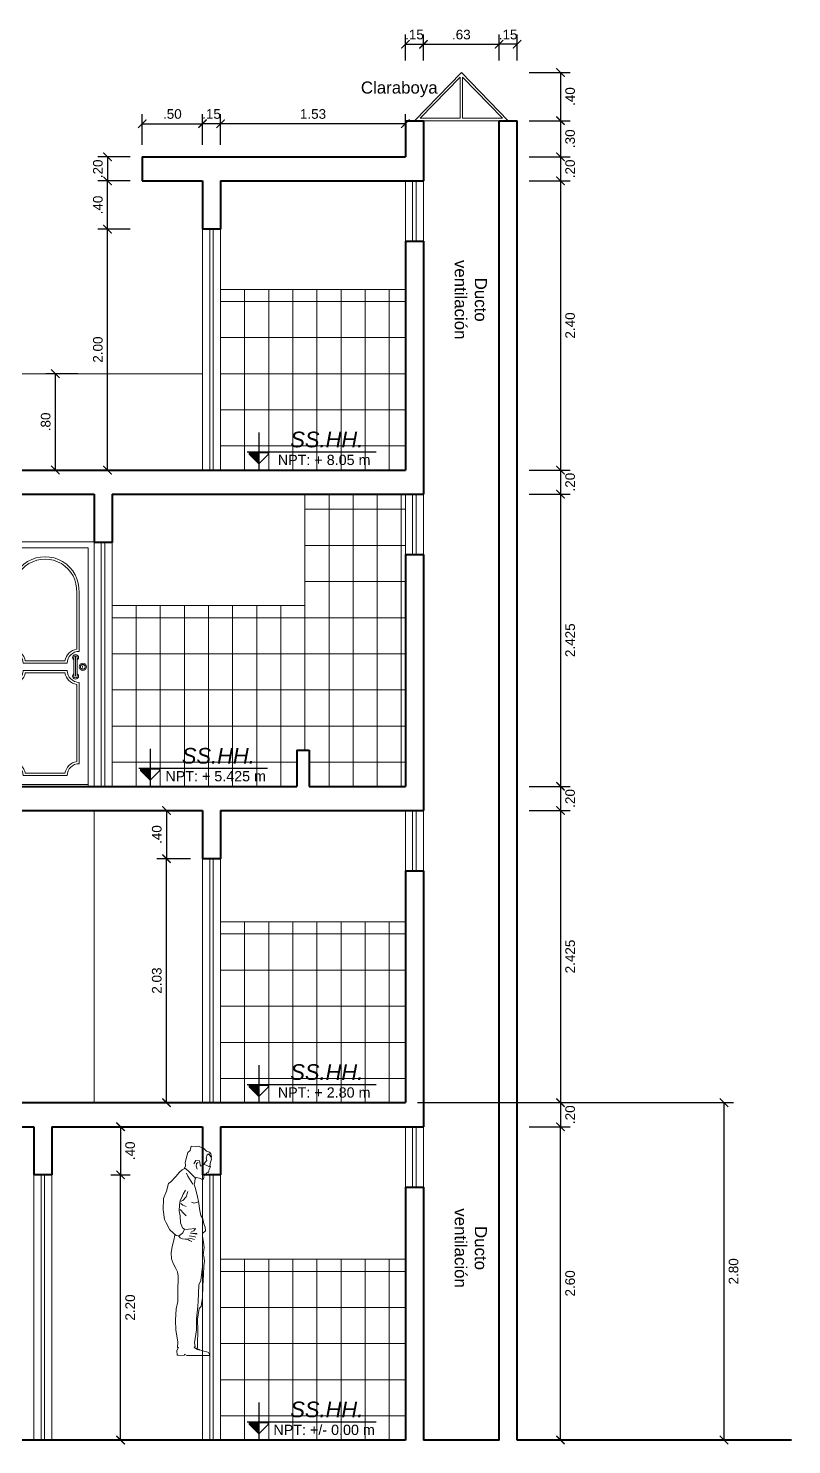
# Model space of a CAD drawing. Header units: millimetres. Extents: x 148 to 249, y 24 to 77.
# Drawn here: x 173.4 to 179.73, y 43.64 to 55.4 of the extents above; entities that cross this region are included whole.
import ezdxf

# ---------------------------------------------------------------- set-up
doc = ezdxf.new("R2010")
doc.units = ezdxf.units.MM
doc.header["$PDMODE"] = 32
doc.linetypes.add('HIDDEN2', pattern=[4.7625, 3.175, -1.5875])
doc.layers.get('0').update_dxf_attribs({"lineweight": 0})
doc.layers.get('Defpoints').update_dxf_attribs({"lineweight": 0})
for name, color, linetype, lineweight in [('A-Dims', 22, 'Continuous', 0), ('A-Stair', 53, 'Continuous', 0), ('A-Text', 30, 'Continuous', 30), ('A-Wall', 153, 'Continuous', 40), ('A-Window Glass', 111, 'Continuous', 0), ('ARQ-PORTAS', 124, 'Continuous', 0), ('linea fachada', 181, 'Continuous', 40), ('muros bajos', 223, 'HIDDEN2', 18)]:
    doc.layers.add(name, color=color, linetype=linetype, lineweight=lineweight)
doc.styles.add('ejes', font='swissel.ttf')
doc.dimstyles.new('DIM50', dxfattribs={"dimtxt": 0.08, "dimasz": 0.07, "dimexe": 0.08, "dimexo": 0.1, "dimgap": 0.04, "dimtad": 2, "dimzin": 4, "dimdsep": 46, "dimtxsty": 'ejes', "dimblk": 'ARCHTICK', "dimcen": 0.05, "dimadec": 0, "dimazin": 0, "dimtfac": 1, "dimtix": 1, "dimtmove": 0, "dimatfit": 3, "dimfxl": 0.08, "dimarcsym": 0})

# ---------------------------------------------------------------- blocks, each defined once
blk = doc.blocks.new('Persona005')
for p, q in [((-119, 100), (-101, 164)), ((-101, 164), (-82, 179)), ((-82, 179), (-72, 219)), ((-72, 219), (-29, 216)), ((-29, 216), (-12, 217)), ((-12, 217), (12, 210)), ((12, 210), (38, 197)), ((38, 197), (60, 176)), ((60, 176), (86, 166)), ((86, 166), (97, 151)), ((97, 151), (105, 128)), ((105, 128), (102, 115)), ((-175, -7), (-152, 11)), ((-152, 11), (-135, 20)), ((-135, 20), (-122, 48)), ((-126, 74), (-119, 100)), ((-123, 57), (-126, 74)), ((-122, 48), (-123, 57)), ((81, 2), (79, -12)), ((84, 14), (81, 2)), ((95, 38), (84, 14)), ((96, 80), (89, 47)), ((89, 47), (95, 38)), ((103, 106), (96, 80)), ((102, 115), (103, 106)), ((-289, -173), (-271, -107)), ((-271, -107), (-250, -92)), ((-250, -92), (-207, -47)), ((-207, -47), (-175, -7)), ((-40, -89), (-47, -116)), ((-47, -116), (-38, -143)), ((-39, -64), (-40, -89)), ((-31, -56), (-39, -64)), ((-2, -60), (-31, -56)), ((17, -69), (-2, -60)), ((34, -69), (17, -69)), ((37, -49), (34, -69)), ((41, -36), (37, -49)), ((61, -19), (41, -36)), ((67, -7), (61, -19)), ((79, -12), (67, -7)), ((-317, -337), (-314, -237)), ((-314, -237), (-289, -173)), ((-38, -143), (-21, -208)), ((-21, -208), (-6, -277)), ((-305, -420), (-317, -337)), ((-6, -277), (-1, -327)), ((-1, -327), (10, -387)), ((-290, -451), (-305, -420)), ((-258, -511), (-290, -451)), ((10, -387), (28, -416)), ((28, -416), (38, -458)), ((38, -458), (48, -487)), ((48, -487), (52, -520)), ((-231, -538), (-258, -511)), ((-239, -656), (-221, -588)), ((-217, -550), (-231, -538)), ((-221, -588), (-215, -555)), ((-215, -555), (-217, -550)), ((52, -520), (25, -542)), ((25, -542), (25, -546)), ((25, -546), (26, -567)), ((26, -567), (35, -620)), ((-247, -712), (-239, -656)), ((-246, -764), (-247, -712)), ((40, -664), (32, -729)), ((32, -729), (36, -742)), ((35, -620), (40, -664)), ((-228, -809), (-246, -764)), ((-208, -846), (-228, -809)), ((-193, -875), (-208, -846)), ((37, -824), (33, -901)), ((36, -742), (42, -783)), ((42, -783), (37, -824)), ((-186, -915), (-193, -875)), ((-189, -1056), (-186, -915)), ((33, -901), (29, -999)), ((-190, -1135), (-189, -1056)), ((26, -1101), (14, -1178)), ((29, -999), (26, -1101)), ((-210, -1296), (-205, -1198)), ((-205, -1198), (-190, -1135)), ((-4, -1197), (-18, -1288)), ((14, -1178), (-4, -1197)), ((-206, -1383), (-210, -1296)), ((-18, -1288), (-16, -1390)), ((-189, -1486), (-206, -1383)), ((-16, -1390), (-17, -1502)), ((-197, -1562), (-183, -1536)), ((-195, -1601), (-197, -1562)), ((-186, -1603), (-195, -1601)), ((-192, -1535), (-189, -1486)), ((-183, -1536), (-192, -1535)), ((-134, -1604), (-186, -1603)), ((-132, -1594), (-134, -1604)), ((-111, -1606), (-132, -1594)), ((-17, -1536), (-25, -1543)), ((-25, -1543), (2, -1556)), ((-17, -1502), (-17, -1536)), ((2, -1556), (17, -1563)), ((17, -1563), (37, -1568)), ((37, -1568), (62, -1574)), ((62, -1574), (79, -1580)), ((79, -1580), (86, -1596)), ((86, -1596), (86, -1606)), ((86, -1606), (-111, -1606))]:
    blk.add_line(p, q)
for points in [[(98, 124), (81, 151), (65, 142), (58, 113), (63, 94), (50, 82), (41, 65), (35, 58), (9, 45), (-1, 89), (-32, 92), (-49, 64)], [(-129, 27), (-101, 6), (-85, -10), (-57, -40), (-44, -52), (-37, -58)], [(-21, 18), (-29, 43), (-27, 66), (-11, 77)], [(37, 62), (64, 49), (81, 40), (91, 35)], [(-60, -113), (-87, -66), (-101, -42), (-113, -17)], [(-231, -538), (-204, -561), (-179, -563), (-145, -537), (-131, -506), (-149, -494), (-167, -451), (-170, -388), (-179, -344), (-175, -297), (-170, -256), (-154, -228), (-142, -199), (-124, -164)], [(-170, -265), (-145, -256), (-118, -224), (-101, -176)], [(-169, -334), (-137, -369), (-116, -390)], [(-163, -282), (-147, -297), (-117, -308)], [(-71, -269), (-49, -278), (-18, -270), (-7, -264)], [(-184, -563), (-169, -581), (-150, -589), (-126, -593), (-106, -593), (-88, -604), (-69, -611)], [(-138, -508), (-97, -506), (-37, -499), (-49, -519), (-70, -524)], [(-98, -582), (-66, -590), (-44, -594)], [(-90, -563), (-49, -568), (-32, -574)], [(-80, -538), (-51, -542), (-25, -543)], [(-79, -540), (-22, -549)], [(-44, -1494), (-27, -1382), (-26, -1285), (-16, -1174), (-13, -1135), (-6, -989), (12, -952), (26, -830)], [(-44, -1494), (-39, -1527), (-48, -1535), (-19, -1553), (2, -1560)]]:
    blk.add_lwpolyline(points)
blk = doc.blocks.new('_ArchTick')
at = {"color": 0, "linetype": 'ByBlock', "const_width": 0.15}
blk.add_lwpolyline([(-0.5, -0.5), (0.5, 0.5)], dxfattribs=at)
blk = doc.blocks.new('*D70')
at = {"layer": 'A-Dims', "color": 0, "lineweight": -2}
for p, q in [((174.242, 54.333), (173.974, 54.333)), ((174.054, 54.333), (174.054, 54.133)), ((174.242, 54.133), (173.974, 54.133))]:
    blk.add_line(p, q, dxfattribs=at)
at = {"layer": 'Defpoints', "color": 0}
for p in [(174.342, 54.333), (174.054, 54.133), (174.342, 54.133)]:
    blk.add_point(p, dxfattribs=at)
at = {"layer": 'A-Dims', "color": 0, "lineweight": -2, "xscale": 0.07, "yscale": 0.07, "zscale": 0.07}
for p, rotation in [((174.054, 54.333), 270), ((174.054, 54.133), 90)]:
    blk.add_blockref('_ArchTick', p, dxfattribs=dict(at, rotation=rotation))
at = {"layer": 'A-Dims', "color": 0, "insert": (173.974, 54.233), "char_height": 0.08, "attachment_point": 5, "rotation": 90, "style": 'ejes'}
blk.add_mtext('.20', dxfattribs=at)
blk = doc.blocks.new('*D71')
at = {"layer": 'A-Dims', "color": 0, "lineweight": -2}
for p, q in [((174.242, 54.133), (173.974, 54.133)), ((174.054, 53.733), (174.054, 54.133)), ((174.242, 53.733), (173.974, 53.733))]:
    blk.add_line(p, q, dxfattribs=at)
at = {"layer": 'Defpoints', "color": 0}
for p in [(174.054, 54.133), (174.342, 54.133), (174.342, 53.733)]:
    blk.add_point(p, dxfattribs=at)
at = {"layer": 'A-Dims', "color": 0, "lineweight": -2, "xscale": 0.07, "yscale": 0.07, "zscale": 0.07}
for p, rotation in [((174.054, 54.133), 90), ((174.054, 53.733), 270)]:
    blk.add_blockref('_ArchTick', p, dxfattribs=dict(at, rotation=rotation))
at = {"layer": 'A-Dims', "color": 0, "insert": (173.974, 53.933), "char_height": 0.08, "attachment_point": 5, "rotation": 90, "style": 'ejes'}
blk.add_mtext('.40', dxfattribs=at)
blk = doc.blocks.new('*D72')
at = {"layer": 'A-Dims', "color": 0, "lineweight": -2}
for p, q in [((173.808, 52.533), (173.541, 52.533)), ((173.621, 51.733), (173.621, 52.533)), ((173.808, 51.733), (173.541, 51.733))]:
    blk.add_line(p, q, dxfattribs=at)
at = {"layer": 'Defpoints', "color": 0}
for p in [(173.621, 52.533), (173.908, 52.533), (173.908, 51.733)]:
    blk.add_point(p, dxfattribs=at)
at = {"layer": 'A-Dims', "color": 0, "lineweight": -2, "xscale": 0.07, "yscale": 0.07, "zscale": 0.07}
for p, rotation in [((173.621, 52.533), 90), ((173.621, 51.733), 270)]:
    blk.add_blockref('_ArchTick', p, dxfattribs=dict(at, rotation=rotation))
at = {"layer": 'A-Dims', "color": 0, "insert": (173.541, 52.133), "char_height": 0.08, "attachment_point": 5, "rotation": 90, "style": 'ejes'}
blk.add_mtext('.80', dxfattribs=at)
blk = doc.blocks.new('*D73')
at = {"layer": 'A-Dims', "color": 0, "lineweight": -2}
for p, q in [((174.242, 53.733), (173.974, 53.733)), ((174.054, 51.733), (174.054, 53.733)), ((174.242, 51.733), (173.974, 51.733))]:
    blk.add_line(p, q, dxfattribs=at)
at = {"layer": 'Defpoints', "color": 0}
for p in [(174.054, 53.733), (174.342, 53.733), (174.342, 51.733)]:
    blk.add_point(p, dxfattribs=at)
at = {"layer": 'A-Dims', "color": 0, "lineweight": -2, "xscale": 0.07, "yscale": 0.07, "zscale": 0.07}
for p, rotation in [((174.054, 53.733), 90), ((174.054, 51.733), 270)]:
    blk.add_blockref('_ArchTick', p, dxfattribs=dict(at, rotation=rotation))
at = {"layer": 'A-Dims', "color": 0, "insert": (173.974, 52.733), "char_height": 0.08, "attachment_point": 5, "rotation": 90, "style": 'ejes'}
blk.add_mtext('2.00', dxfattribs=at)
blk = doc.blocks.new('*D74')
at = {"layer": 'A-Dims', "color": 0, "lineweight": -2}
for p, q in [((174.342, 54.433), (174.342, 54.688)), ((174.842, 54.433), (174.842, 54.688)), ((174.342, 54.608), (174.842, 54.608))]:
    blk.add_line(p, q, dxfattribs=at)
at = {"layer": 'Defpoints', "color": 0}
for p in [(174.842, 54.608), (174.342, 54.333), (174.842, 54.333)]:
    blk.add_point(p, dxfattribs=at)
at = {"layer": 'A-Dims', "color": 0, "lineweight": -2, "xscale": 0.07, "yscale": 0.07, "zscale": 0.07, "rotation": 180}
blk.add_blockref('_ArchTick', (174.342, 54.608), dxfattribs=at)
at = {"layer": 'A-Dims', "color": 0, "lineweight": -2, "xscale": 0.07, "yscale": 0.07, "zscale": 0.07}
blk.add_blockref('_ArchTick', (174.842, 54.608), dxfattribs=at)
at = {"layer": 'A-Dims', "color": 0, "insert": (174.592, 54.688), "char_height": 0.08, "attachment_point": 5, "style": 'ejes'}
blk.add_mtext('.50', dxfattribs=at)
blk = doc.blocks.new('*D75')
at = {"layer": 'A-Dims', "color": 0, "lineweight": -2}
for p, q in [((174.842, 54.433), (174.842, 54.688)), ((174.992, 54.433), (174.992, 54.688)), ((174.992, 54.608), (174.842, 54.608))]:
    blk.add_line(p, q, dxfattribs=at)
at = {"layer": 'Defpoints', "color": 0}
for p in [(174.842, 54.608), (174.842, 54.333), (174.992, 54.333)]:
    blk.add_point(p, dxfattribs=at)
at = {"layer": 'A-Dims', "color": 0, "lineweight": -2, "xscale": 0.07, "yscale": 0.07, "zscale": 0.07}
blk.add_blockref('_ArchTick', (174.842, 54.608), dxfattribs=at)
at = {"layer": 'A-Dims', "color": 0, "lineweight": -2, "xscale": 0.07, "yscale": 0.07, "zscale": 0.07, "rotation": 180}
blk.add_blockref('_ArchTick', (174.992, 54.608), dxfattribs=at)
at = {"layer": 'A-Dims', "color": 0, "insert": (174.917, 54.688), "char_height": 0.08, "attachment_point": 5, "style": 'ejes'}
blk.add_mtext('.15', dxfattribs=at)
blk = doc.blocks.new('*D76')
at = {"layer": 'A-Dims', "color": 0, "lineweight": -2}
for p, q in [((174.992, 54.433), (174.992, 54.688)), ((176.526, 54.433), (176.526, 54.688)), ((176.526, 54.608), (174.992, 54.608))]:
    blk.add_line(p, q, dxfattribs=at)
at = {"layer": 'Defpoints', "color": 0}
for p in [(174.992, 54.608), (174.992, 54.333), (176.526, 54.333)]:
    blk.add_point(p, dxfattribs=at)
at = {"layer": 'A-Dims', "color": 0, "lineweight": -2, "xscale": 0.07, "yscale": 0.07, "zscale": 0.07, "rotation": 180}
blk.add_blockref('_ArchTick', (174.992, 54.608), dxfattribs=at)
at = {"layer": 'A-Dims', "color": 0, "lineweight": -2, "xscale": 0.07, "yscale": 0.07, "zscale": 0.07}
blk.add_blockref('_ArchTick', (176.526, 54.608), dxfattribs=at)
at = {"layer": 'A-Dims', "color": 0, "insert": (175.759, 54.688), "char_height": 0.08, "attachment_point": 5, "style": 'ejes'}
blk.add_mtext('1.53', dxfattribs=at)
blk = doc.blocks.new('*D79')
at = {"layer": 'A-Dims', "color": 0, "lineweight": -2}
for p, q in [((174.081, 46.283), (174.242, 46.283)), ((174.162, 46.283), (174.162, 45.883)), ((174.081, 45.883), (174.242, 45.883))]:
    blk.add_line(p, q, dxfattribs=at)
at = {"layer": 'Defpoints', "color": 0}
for p in [(173.981, 46.283), (173.981, 45.883), (174.162, 45.883)]:
    blk.add_point(p, dxfattribs=at)
at = {"layer": 'A-Dims', "color": 0, "lineweight": -2, "xscale": 0.07, "yscale": 0.07, "zscale": 0.07}
for p, rotation in [((174.162, 46.283), 90), ((174.162, 45.883), 270)]:
    blk.add_blockref('_ArchTick', p, dxfattribs=dict(at, rotation=rotation))
at = {"layer": 'A-Dims', "color": 0, "insert": (174.242, 46.083), "char_height": 0.08, "attachment_point": 5, "rotation": 90, "style": 'ejes'}
blk.add_mtext('.40', dxfattribs=at)
blk = doc.blocks.new('*D80')
at = {"layer": 'A-Dims', "color": 0, "lineweight": -2}
for p, q in [((174.081, 45.883), (174.242, 45.883)), ((174.162, 43.683), (174.162, 45.883)), ((174.081, 43.683), (174.242, 43.683))]:
    blk.add_line(p, q, dxfattribs=at)
at = {"layer": 'Defpoints', "color": 0}
for p in [(173.981, 45.883), (174.162, 45.883), (173.981, 43.683)]:
    blk.add_point(p, dxfattribs=at)
at = {"layer": 'A-Dims', "color": 0, "lineweight": -2, "xscale": 0.07, "yscale": 0.07, "zscale": 0.07}
for p, rotation in [((174.162, 45.883), 90), ((174.162, 43.683), 270)]:
    blk.add_blockref('_ArchTick', p, dxfattribs=dict(at, rotation=rotation))
at = {"layer": 'A-Dims', "color": 0, "insert": (174.242, 44.783), "char_height": 0.08, "attachment_point": 5, "rotation": 90, "style": 'ejes'}
blk.add_mtext('2.20', dxfattribs=at)
blk = doc.blocks.new('*D91')
at = {"layer": 'A-Dims', "color": 0, "lineweight": -2}
for p, q in [((174.742, 48.908), (174.463, 48.908)), ((174.543, 48.908), (174.543, 48.508)), ((174.742, 48.508), (174.463, 48.508))]:
    blk.add_line(p, q, dxfattribs=at)
at = {"layer": 'Defpoints', "color": 0}
for p in [(174.842, 48.908), (174.543, 48.508), (174.842, 48.508)]:
    blk.add_point(p, dxfattribs=at)
at = {"layer": 'A-Dims', "color": 0, "lineweight": -2, "xscale": 0.07, "yscale": 0.07, "zscale": 0.07}
for p, rotation in [((174.543, 48.908), 90), ((174.543, 48.508), 270)]:
    blk.add_blockref('_ArchTick', p, dxfattribs=dict(at, rotation=rotation))
at = {"layer": 'A-Dims', "color": 0, "insert": (174.463, 48.708), "char_height": 0.08, "attachment_point": 5, "rotation": 90, "style": 'ejes'}
blk.add_mtext('.40', dxfattribs=at)
blk = doc.blocks.new('*D92')
at = {"layer": 'A-Dims', "color": 0, "lineweight": -2}
for p, q in [((174.742, 48.508), (174.463, 48.508)), ((174.543, 46.483), (174.543, 48.508)), ((174.742, 46.483), (174.463, 46.483))]:
    blk.add_line(p, q, dxfattribs=at)
at = {"layer": 'Defpoints', "color": 0}
for p in [(174.543, 48.508), (174.842, 48.508), (174.842, 46.483)]:
    blk.add_point(p, dxfattribs=at)
at = {"layer": 'A-Dims', "color": 0, "lineweight": -2, "xscale": 0.07, "yscale": 0.07, "zscale": 0.07}
for p, rotation in [((174.543, 48.508), 90), ((174.543, 46.483), 270)]:
    blk.add_blockref('_ArchTick', p, dxfattribs=dict(at, rotation=rotation))
at = {"layer": 'A-Dims', "color": 0, "insert": (174.463, 47.496), "char_height": 0.08, "attachment_point": 5, "rotation": 90, "style": 'ejes'}
blk.add_mtext('2.03', dxfattribs=at)
blk = doc.blocks.new('*D93')
at = {"layer": 'A-Dims', "color": 0, "lineweight": -2}
for p, q in [((177.303, 55.133), (177.303, 55.347)), ((177.453, 55.267), (177.303, 55.267)), ((177.453, 55.133), (177.453, 55.347))]:
    blk.add_line(p, q, dxfattribs=at)
at = {"layer": 'Defpoints', "color": 0}
for p in [(177.303, 55.267), (177.303, 55.033), (177.453, 55.033)]:
    blk.add_point(p, dxfattribs=at)
at = {"layer": 'A-Dims', "color": 0, "lineweight": -2, "xscale": 0.07, "yscale": 0.07, "zscale": 0.07}
blk.add_blockref('_ArchTick', (177.303, 55.267), dxfattribs=at)
at = {"layer": 'A-Dims', "color": 0, "lineweight": -2, "xscale": 0.07, "yscale": 0.07, "zscale": 0.07, "rotation": 180}
blk.add_blockref('_ArchTick', (177.453, 55.267), dxfattribs=at)
at = {"layer": 'A-Dims', "color": 0, "insert": (177.378, 55.347), "char_height": 0.08, "attachment_point": 5, "style": 'ejes'}
blk.add_mtext('.15', dxfattribs=at)
blk = doc.blocks.new('*D94')
at = {"layer": 'A-Dims', "color": 0, "lineweight": -2}
for p, q in [((176.676, 55.133), (176.676, 55.347)), ((176.676, 55.267), (177.303, 55.267)), ((177.303, 55.133), (177.303, 55.347))]:
    blk.add_line(p, q, dxfattribs=at)
at = {"layer": 'Defpoints', "color": 0}
for p in [(177.303, 55.267), (176.676, 55.033), (177.303, 55.033)]:
    blk.add_point(p, dxfattribs=at)
at = {"layer": 'A-Dims', "color": 0, "lineweight": -2, "xscale": 0.07, "yscale": 0.07, "zscale": 0.07, "rotation": 180}
blk.add_blockref('_ArchTick', (176.676, 55.267), dxfattribs=at)
at = {"layer": 'A-Dims', "color": 0, "lineweight": -2, "xscale": 0.07, "yscale": 0.07, "zscale": 0.07}
blk.add_blockref('_ArchTick', (177.303, 55.267), dxfattribs=at)
at = {"layer": 'A-Dims', "color": 0, "insert": (176.99, 55.347), "char_height": 0.08, "attachment_point": 5, "style": 'ejes'}
blk.add_mtext('.63', dxfattribs=at)
blk = doc.blocks.new('*D95')
at = {"layer": 'A-Dims', "color": 0, "lineweight": -2}
for p, q in [((176.526, 55.133), (176.526, 55.347)), ((176.526, 55.267), (176.676, 55.267)), ((176.676, 55.133), (176.676, 55.347))]:
    blk.add_line(p, q, dxfattribs=at)
at = {"layer": 'Defpoints', "color": 0}
for p in [(176.676, 55.267), (176.526, 55.033), (176.676, 55.033)]:
    blk.add_point(p, dxfattribs=at)
at = {"layer": 'A-Dims', "color": 0, "lineweight": -2, "xscale": 0.07, "yscale": 0.07, "zscale": 0.07}
blk.add_blockref('_ArchTick', (176.526, 55.267), dxfattribs=at)
at = {"layer": 'A-Dims', "color": 0, "lineweight": -2, "xscale": 0.07, "yscale": 0.07, "zscale": 0.07, "rotation": 180}
blk.add_blockref('_ArchTick', (176.676, 55.267), dxfattribs=at)
at = {"layer": 'A-Dims', "color": 0, "insert": (176.601, 55.347), "char_height": 0.08, "attachment_point": 5, "style": 'ejes'}
blk.add_mtext('.15', dxfattribs=at)
blk = doc.blocks.new('A$C5F8158DF')
at = {"layer": 'ARQ-PORTAS'}
for p, q in [((0, 2.05), (0.82, 2.05)), ((0, 2.05), (0, 0)), ((0.82, 2.05), (0.82, 0)), ((0.05, 2), (0.77, 2)), ((0.05, 0), (0.05, 2)), ((0.05, 2), (0.05, 0.015)), ((0.77, 2), (0.77, 0)), ((0.125, 1.625), (0.125, 1.132)), ((0.145, 1.625), (0.145, 1.151)), ((0.675, 1.151), (0.675, 1.625)), ((0.695, 1.132), (0.695, 1.625)), ((0.14, 0.924), (0.14, 1.08)), ((0.155, 0.924), (0.155, 1.095)), ((0.17, 0.924), (0.17, 1.08)), ((0.595, 1.032), (0.225, 1.032)), ((0.595, 0.972), (0.225, 0.972)), ((0.577, 1.052), (0.243, 1.052)), ((0.577, 0.952), (0.243, 0.952)), ((0.125, 0.872), (0.125, 0.19)), ((0.145, 0.854), (0.145, 0.208)), ((0.675, 0.208), (0.675, 0.854)), ((0.695, 0.19), (0.695, 0.872)), ((0.77, 0.015), (0.05, 0.015)), ((0.595, 0.09), (0.225, 0.09)), ((0.577, 0.11), (0.243, 0.11)), ((0.05, 0), (0, 0)), ((0.77, 0), (0.05, 0)), ((0.77, 0), (0.82, 0))]:
    blk.add_line(p, q, dxfattribs=at)
at = {"layer": 'ARQ-PORTAS', "const_width": 0.005}
blk.add_lwpolyline([(0.093, 1.018), (0.093, 1.012), (0.097, 1.008), (0.097, 1.002), (0.095, 1), (0.095, 0.997), (0.094, 0.993), (0.095, 0.991), (0.096, 0.989)], dxfattribs=at)
at = {"layer": 'ARQ-PORTAS'}
for radius in [0.03, 0.02]:
    blk.add_circle((0.094, 1.002), radius, dxfattribs=at)
for centre, radius, start, end in [((0.41, 1.64), 0.285, 357.0624, 182.9376), ((0.41, 1.64), 0.265, 356.8469, 183.1531), ((0.125, 1.032), 0.1, 0, 90), ((0.155, 1.08), 0.025, 306.8699, 233.1301), ((0.155, 1.08), 0.015, 0, 180), ((0.125, 1.032), 0.12, 9.5941, 80.4059), ((0.695, 1.032), 0.12, 99.5941, 170.4059), ((0.695, 1.032), 0.1, 90, 180), ((0.125, 0.972), 0.1, 270, 0), ((0.125, 0.972), 0.12, 279.5941, 350.4059), ((0.695, 0.972), 0.12, 189.5941, 260.4059), ((0.695, 0.972), 0.1, 180, 270), ((0.155, 0.924), 0.025, 126.8699, 53.1301), ((0.155, 0.924), 0.015, 180, 0), ((0.125, 0.09), 0.1, 0, 90), ((0.125, 0.09), 0.12, 9.5941, 80.4059), ((0.695, 0.09), 0.12, 99.5941, 170.4059), ((0.695, 0.09), 0.1, 90, 180)]:
    blk.add_arc(centre, radius, start, end, dxfattribs=at)
blk = doc.blocks.new('*D109')
at = {"layer": 'A-Dims', "color": 0, "lineweight": -2}
for p, q in [((177.553, 46.283), (177.893, 46.283)), ((177.813, 43.683), (177.813, 46.283)), ((177.553, 43.683), (177.893, 43.683))]:
    blk.add_line(p, q, dxfattribs=at)
at = {"layer": 'Defpoints', "color": 0}
for p in [(177.453, 46.283), (177.813, 46.283), (177.453, 43.683)]:
    blk.add_point(p, dxfattribs=at)
at = {"layer": 'A-Dims', "color": 0, "lineweight": -2, "xscale": 0.07, "yscale": 0.07, "zscale": 0.07}
for p, rotation in [((177.813, 46.283), 90), ((177.813, 43.683), 270)]:
    blk.add_blockref('_ArchTick', p, dxfattribs=dict(at, rotation=rotation))
at = {"layer": 'A-Dims', "color": 0, "insert": (177.893, 44.983), "char_height": 0.08, "attachment_point": 5, "rotation": 90, "style": 'ejes'}
blk.add_mtext('2.60', dxfattribs=at)
blk = doc.blocks.new('*D110')
at = {"layer": 'A-Dims', "color": 0, "lineweight": -2}
for p, q in [((177.553, 46.483), (177.893, 46.483)), ((177.813, 46.483), (177.813, 46.283)), ((177.553, 46.283), (177.893, 46.283))]:
    blk.add_line(p, q, dxfattribs=at)
at = {"layer": 'Defpoints', "color": 0}
for p in [(177.453, 46.483), (177.453, 46.283), (177.813, 46.283)]:
    blk.add_point(p, dxfattribs=at)
at = {"layer": 'A-Dims', "color": 0, "lineweight": -2, "xscale": 0.07, "yscale": 0.07, "zscale": 0.07}
for p, rotation in [((177.813, 46.483), 270), ((177.813, 46.283), 90)]:
    blk.add_blockref('_ArchTick', p, dxfattribs=dict(at, rotation=rotation))
at = {"layer": 'A-Dims', "color": 0, "insert": (177.893, 46.383), "char_height": 0.08, "attachment_point": 5, "rotation": 90, "style": 'ejes'}
blk.add_mtext('.20', dxfattribs=at)
blk = doc.blocks.new('*D111')
at = {"layer": 'A-Dims', "color": 0, "lineweight": -2}
for p, q in [((177.553, 48.908), (177.893, 48.908)), ((177.813, 48.908), (177.813, 46.483)), ((177.553, 46.483), (177.893, 46.483))]:
    blk.add_line(p, q, dxfattribs=at)
at = {"layer": 'Defpoints', "color": 0}
for p in [(177.453, 48.908), (177.453, 46.483), (177.813, 46.483)]:
    blk.add_point(p, dxfattribs=at)
at = {"layer": 'A-Dims', "color": 0, "lineweight": -2, "xscale": 0.07, "yscale": 0.07, "zscale": 0.07}
for p, rotation in [((177.813, 48.908), 90), ((177.813, 46.483), 270)]:
    blk.add_blockref('_ArchTick', p, dxfattribs=dict(at, rotation=rotation))
at = {"layer": 'A-Dims', "color": 0, "insert": (177.893, 47.696), "char_height": 0.08, "attachment_point": 5, "rotation": 90, "style": 'ejes'}
blk.add_mtext('2.425', dxfattribs=at)
blk = doc.blocks.new('*D112')
at = {"layer": 'A-Dims', "color": 0, "lineweight": -2}
for p, q in [((177.553, 49.108), (177.893, 49.108)), ((177.813, 49.108), (177.813, 48.908)), ((177.553, 48.908), (177.893, 48.908))]:
    blk.add_line(p, q, dxfattribs=at)
at = {"layer": 'Defpoints', "color": 0}
for p in [(177.453, 49.108), (177.453, 48.908), (177.813, 48.908)]:
    blk.add_point(p, dxfattribs=at)
at = {"layer": 'A-Dims', "color": 0, "lineweight": -2, "xscale": 0.07, "yscale": 0.07, "zscale": 0.07}
for p, rotation in [((177.813, 49.108), 270), ((177.813, 48.908), 90)]:
    blk.add_blockref('_ArchTick', p, dxfattribs=dict(at, rotation=rotation))
at = {"layer": 'A-Dims', "color": 0, "insert": (177.893, 49.008), "char_height": 0.08, "attachment_point": 5, "rotation": 90, "style": 'ejes'}
blk.add_mtext('.20', dxfattribs=at)
blk = doc.blocks.new('*D113')
at = {"layer": 'A-Dims', "color": 0, "lineweight": -2}
for p, q in [((177.553, 51.533), (177.893, 51.533)), ((177.813, 51.533), (177.813, 49.108)), ((177.553, 49.108), (177.893, 49.108))]:
    blk.add_line(p, q, dxfattribs=at)
at = {"layer": 'Defpoints', "color": 0}
for p in [(177.453, 51.533), (177.453, 49.108), (177.813, 49.108)]:
    blk.add_point(p, dxfattribs=at)
at = {"layer": 'A-Dims', "color": 0, "lineweight": -2, "xscale": 0.07, "yscale": 0.07, "zscale": 0.07}
for p, rotation in [((177.813, 51.533), 90), ((177.813, 49.108), 270)]:
    blk.add_blockref('_ArchTick', p, dxfattribs=dict(at, rotation=rotation))
at = {"layer": 'A-Dims', "color": 0, "insert": (177.893, 50.321), "char_height": 0.08, "attachment_point": 5, "rotation": 90, "style": 'ejes'}
blk.add_mtext('2.425', dxfattribs=at)
blk = doc.blocks.new('*D114')
at = {"layer": 'A-Dims', "color": 0, "lineweight": -2}
for p, q in [((177.553, 51.733), (177.893, 51.733)), ((177.813, 51.733), (177.813, 51.533)), ((177.553, 51.533), (177.893, 51.533))]:
    blk.add_line(p, q, dxfattribs=at)
at = {"layer": 'Defpoints', "color": 0}
for p in [(177.453, 51.733), (177.453, 51.533), (177.813, 51.533)]:
    blk.add_point(p, dxfattribs=at)
at = {"layer": 'A-Dims', "color": 0, "lineweight": -2, "xscale": 0.07, "yscale": 0.07, "zscale": 0.07}
for p, rotation in [((177.813, 51.733), 270), ((177.813, 51.533), 90)]:
    blk.add_blockref('_ArchTick', p, dxfattribs=dict(at, rotation=rotation))
at = {"layer": 'A-Dims', "color": 0, "insert": (177.893, 51.633), "char_height": 0.08, "attachment_point": 5, "rotation": 90, "style": 'ejes'}
blk.add_mtext('.20', dxfattribs=at)
blk = doc.blocks.new('*D115')
at = {"layer": 'A-Dims', "color": 0, "lineweight": -2}
for p, q in [((177.553, 54.133), (177.893, 54.133)), ((177.813, 54.133), (177.813, 51.733)), ((177.553, 51.733), (177.893, 51.733))]:
    blk.add_line(p, q, dxfattribs=at)
at = {"layer": 'Defpoints', "color": 0}
for p in [(177.453, 54.133), (177.453, 51.733), (177.813, 51.733)]:
    blk.add_point(p, dxfattribs=at)
at = {"layer": 'A-Dims', "color": 0, "lineweight": -2, "xscale": 0.07, "yscale": 0.07, "zscale": 0.07}
for p, rotation in [((177.813, 54.133), 90), ((177.813, 51.733), 270)]:
    blk.add_blockref('_ArchTick', p, dxfattribs=dict(at, rotation=rotation))
at = {"layer": 'A-Dims', "color": 0, "insert": (177.893, 52.933), "char_height": 0.08, "attachment_point": 5, "rotation": 90, "style": 'ejes'}
blk.add_mtext('2.40', dxfattribs=at)
blk = doc.blocks.new('*D116')
at = {"layer": 'A-Dims', "color": 0, "lineweight": -2}
for p, q in [((177.553, 54.333), (177.893, 54.333)), ((177.813, 54.333), (177.813, 54.133)), ((177.553, 54.133), (177.893, 54.133))]:
    blk.add_line(p, q, dxfattribs=at)
at = {"layer": 'Defpoints', "color": 0}
for p in [(177.453, 54.333), (177.453, 54.133), (177.813, 54.133)]:
    blk.add_point(p, dxfattribs=at)
at = {"layer": 'A-Dims', "color": 0, "lineweight": -2, "xscale": 0.07, "yscale": 0.07, "zscale": 0.07}
for p, rotation in [((177.813, 54.333), 270), ((177.813, 54.133), 90)]:
    blk.add_blockref('_ArchTick', p, dxfattribs=dict(at, rotation=rotation))
at = {"layer": 'A-Dims', "color": 0, "insert": (177.893, 54.233), "char_height": 0.08, "attachment_point": 5, "rotation": 90, "style": 'ejes'}
blk.add_mtext('.20', dxfattribs=at)
blk = doc.blocks.new('*D117')
at = {"layer": 'A-Dims', "color": 0, "lineweight": -2}
for p, q in [((177.553, 54.633), (177.893, 54.633)), ((177.813, 54.633), (177.813, 54.333)), ((177.553, 54.333), (177.893, 54.333))]:
    blk.add_line(p, q, dxfattribs=at)
at = {"layer": 'Defpoints', "color": 0}
for p in [(177.453, 54.633), (177.453, 54.333), (177.813, 54.333)]:
    blk.add_point(p, dxfattribs=at)
at = {"layer": 'A-Dims', "color": 0, "lineweight": -2, "xscale": 0.07, "yscale": 0.07, "zscale": 0.07}
for p, rotation in [((177.813, 54.633), 90), ((177.813, 54.333), 270)]:
    blk.add_blockref('_ArchTick', p, dxfattribs=dict(at, rotation=rotation))
at = {"layer": 'A-Dims', "color": 0, "insert": (177.893, 54.483), "char_height": 0.08, "attachment_point": 5, "rotation": 90, "style": 'ejes'}
blk.add_mtext('.30', dxfattribs=at)
blk = doc.blocks.new('*D118')
at = {"layer": 'A-Dims', "color": 0, "lineweight": -2}
for p, q in [((177.553, 55.033), (177.893, 55.033)), ((177.813, 55.033), (177.813, 54.633)), ((177.553, 54.633), (177.893, 54.633))]:
    blk.add_line(p, q, dxfattribs=at)
at = {"layer": 'Defpoints', "color": 0}
for p in [(177.453, 55.033), (177.453, 54.633), (177.813, 54.633)]:
    blk.add_point(p, dxfattribs=at)
at = {"layer": 'A-Dims', "color": 0, "lineweight": -2, "xscale": 0.07, "yscale": 0.07, "zscale": 0.07}
for p, rotation in [((177.813, 55.033), 90), ((177.813, 54.633), 270)]:
    blk.add_blockref('_ArchTick', p, dxfattribs=dict(at, rotation=rotation))
at = {"layer": 'A-Dims', "color": 0, "insert": (177.893, 54.833), "char_height": 0.08, "attachment_point": 5, "rotation": 90, "style": 'ejes'}
blk.add_mtext('.40', dxfattribs=at)
blk = doc.blocks.new('*D590')
at = {"layer": 'A-Stair', "color": 0, "lineweight": -2}
for p, q in [((176.626, 46.483), (179.249, 46.483)), ((179.169, 46.483), (179.169, 43.683)), ((177.543, 43.683), (179.249, 43.683))]:
    blk.add_line(p, q, dxfattribs=at)
at = {"layer": 'Defpoints', "color": 0}
for p in [(176.526, 46.483), (177.443, 43.683), (179.169, 43.683)]:
    blk.add_point(p, dxfattribs=at)
at = {"layer": 'A-Stair', "color": 0, "lineweight": -2, "xscale": 0.07, "yscale": 0.07, "zscale": 0.07}
for p, rotation in [((179.169, 46.483), 90), ((179.169, 43.683), 270)]:
    blk.add_blockref('_ArchTick', p, dxfattribs=dict(at, rotation=rotation))
at = {"layer": 'A-Stair', "color": 0, "insert": (179.249, 45.083), "char_height": 0.08, "attachment_point": 5, "rotation": 90, "style": 'ejes'}
blk.add_mtext('2.80', dxfattribs=at)

msp = doc.modelspace()

# ---------------------------------------------------------------- hatches: boundary and pattern name
at = {"layer": 'A-Text'}
for points in [[(175.309, 51.785), (175.309, 51.875), (175.229, 51.875), (175.229, 51.865)], [(174.409, 49.16), (174.409, 49.25), (174.329, 49.25), (174.329, 49.24)], [(175.309, 46.535), (175.309, 46.625), (175.229, 46.625), (175.229, 46.615)], [(175.309, 43.735), (175.309, 43.825), (175.229, 43.825), (175.229, 43.815)]]:
    msp.add_hatch(color=256, dxfattribs=at).paths.add_polyline_path(points)

# ---------------------------------------------------------------- linework, layer by layer
at = {"layer": 'A-Stair'}
for p, q in [((176.99, 55.033), (176.601, 54.633)), ((176.99, 55.033), (177.378, 54.633)), ((176.98, 54.994), (176.648, 54.653)), ((176.98, 54.994), (176.98, 54.653)), ((177, 54.994), (177.331, 54.653)), ((177, 54.994), (177, 54.653)), ((176.648, 54.653), (176.98, 54.653)), ((176.676, 54.633), (177.303, 54.633)), ((177, 54.653), (177.331, 54.653)), ((174.842, 53.733), (174.842, 51.733)), ((174.902, 53.733), (174.902, 51.733)), ((174.932, 53.733), (174.932, 51.733)), ((174.992, 53.733), (174.992, 51.733)), ((172.092, 52.533), (174.842, 52.533)), ((173.942, 51.133), (173.942, 49.108)), ((174.002, 51.133), (174.002, 49.108)), ((174.032, 51.133), (174.032, 49.108)), ((174.092, 51.133), (174.092, 49.108)), ((173.942, 48.908), (173.942, 46.483)), ((174.842, 48.508), (174.842, 46.483)), ((174.902, 48.508), (174.902, 46.483)), ((174.932, 48.508), (174.932, 46.483)), ((174.992, 48.508), (174.992, 46.483)), ((173.442, 45.883), (173.442, 43.683)), ((173.502, 45.883), (173.502, 43.683)), ((173.532, 45.883), (173.532, 43.683)), ((173.592, 45.883), (173.592, 43.683)), ((174.842, 45.883), (174.842, 43.683)), ((174.902, 45.883), (174.902, 43.683)), ((174.932, 45.883), (174.932, 43.683)), ((174.992, 45.883), (174.992, 43.683))]:
    msp.add_line(p, q, dxfattribs=at)
at = {"layer": 'A-Stair', "color": 165}
for p, q in [((176.526, 53.233), (174.992, 53.233)), ((176.526, 53.133), (174.992, 53.133)), ((175.192, 53.233), (175.192, 51.733)), ((175.392, 53.233), (175.392, 51.733)), ((175.592, 53.233), (175.592, 51.733)), ((175.792, 53.233), (175.792, 51.733)), ((175.992, 53.233), (175.992, 51.733)), ((176.192, 53.233), (176.192, 51.733)), ((176.392, 53.233), (176.392, 51.733)), ((176.526, 52.833), (174.992, 52.833)), ((176.526, 52.533), (174.992, 52.533)), ((176.526, 52.233), (174.992, 52.233)), ((176.526, 51.933), (174.992, 51.933)), ((175.692, 51.533), (175.692, 49.408)), ((175.892, 51.533), (175.892, 49.108)), ((176.092, 51.533), (176.092, 49.108)), ((176.292, 51.533), (176.292, 49.108)), ((176.492, 51.533), (176.492, 49.108)), ((176.526, 51.408), (175.692, 51.408)), ((176.526, 51.108), (175.692, 51.108)), ((176.526, 50.808), (175.692, 50.808)), ((175.692, 50.608), (174.092, 50.608)), ((174.292, 50.608), (174.292, 49.108)), ((174.492, 50.608), (174.492, 49.108)), ((174.692, 50.608), (174.692, 49.108)), ((174.892, 50.608), (174.892, 49.108)), ((175.092, 50.608), (175.092, 49.108)), ((175.292, 50.608), (175.292, 49.108)), ((175.492, 50.608), (175.492, 49.108)), ((176.526, 50.508), (174.092, 50.508)), ((176.526, 50.208), (174.092, 50.208)), ((176.526, 49.908), (174.092, 49.908)), ((176.526, 49.608), (174.092, 49.608)), ((175.626, 49.308), (174.092, 49.308)), ((176.526, 49.308), (175.726, 49.308)), ((176.526, 47.983), (174.992, 47.983)), ((175.192, 47.983), (175.192, 46.483)), ((175.392, 47.983), (175.392, 46.483)), ((175.592, 47.983), (175.592, 46.483)), ((175.792, 47.983), (175.792, 46.483)), ((175.992, 47.983), (175.992, 46.483)), ((176.192, 47.983), (176.192, 46.483)), ((176.392, 47.983), (176.392, 46.483)), ((176.526, 47.883), (174.992, 47.883)), ((176.526, 47.583), (174.992, 47.583)), ((176.526, 47.283), (174.992, 47.283)), ((176.526, 46.983), (174.992, 46.983)), ((176.526, 46.683), (174.992, 46.683)), ((176.526, 45.183), (174.992, 45.183)), ((175.192, 45.183), (175.192, 43.683)), ((175.392, 45.183), (175.392, 43.683)), ((175.592, 45.183), (175.592, 43.683)), ((175.792, 45.183), (175.792, 43.683)), ((175.992, 45.183), (175.992, 43.683)), ((176.192, 45.183), (176.192, 43.683)), ((176.392, 45.183), (176.392, 43.683)), ((176.526, 45.083), (174.992, 45.083)), ((176.526, 44.783), (174.992, 44.783)), ((176.526, 44.483), (174.992, 44.483)), ((176.526, 44.183), (174.992, 44.183)), ((176.526, 43.883), (174.992, 43.883))]:
    msp.add_line(p, q, dxfattribs=at)
at = {"layer": 'A-Text'}
for p, q in [((175.309, 52.045), (175.309, 51.733)), ((175.213, 51.885), (176.282, 51.885)), ((174.409, 49.42), (174.409, 49.108)), ((174.313, 49.26), (175.382, 49.26)), ((175.309, 46.795), (175.309, 46.483)), ((175.213, 46.635), (176.282, 46.635)), ((175.309, 43.995), (175.309, 43.683)), ((175.213, 43.835), (176.282, 43.835))]:
    msp.add_line(p, q, dxfattribs=at)
for points in [[(175.309, 51.785), (175.389, 51.865), (175.389, 51.875), (175.229, 51.875), (175.229, 51.865), (175.309, 51.785)], [(174.409, 49.16), (174.489, 49.24), (174.489, 49.25), (174.329, 49.25), (174.329, 49.24), (174.409, 49.16)], [(175.309, 46.535), (175.389, 46.615), (175.389, 46.625), (175.229, 46.625), (175.229, 46.615), (175.309, 46.535)], [(175.309, 43.735), (175.389, 43.815), (175.389, 43.825), (175.229, 43.825), (175.229, 43.815), (175.309, 43.735)]]:
    msp.add_lwpolyline(points, dxfattribs=at)
at = {"layer": 'A-Wall', "color": 201}
for p, q in [((176.526, 43.683), (170.971, 43.683)), ((177.303, 43.683), (176.676, 43.683)), ((179.731, 43.683), (177.453, 43.683))]:
    msp.add_line(p, q, dxfattribs=at)
at = {"layer": 'A-Window Glass'}
for p, q in [((176.586, 53.633), (176.586, 54.133)), ((176.616, 53.633), (176.616, 54.133)), ((176.586, 51.033), (176.586, 51.533)), ((176.616, 51.033), (176.616, 51.533)), ((176.586, 48.408), (176.586, 48.908)), ((176.616, 48.408), (176.616, 48.908)), ((176.586, 45.783), (176.586, 46.283)), ((176.616, 45.783), (176.616, 46.283))]:
    msp.add_line(p, q, dxfattribs=at)
at = {"layer": 'linea fachada'}
for p, q in [((176.526, 54.633), (176.526, 54.333)), ((176.526, 54.633), (176.676, 54.633)), ((176.676, 54.633), (176.676, 54.133)), ((177.303, 43.683), (177.303, 54.633)), ((177.303, 54.633), (177.453, 54.633)), ((177.453, 43.683), (177.453, 54.633)), ((174.342, 54.333), (176.526, 54.333)), ((174.342, 54.333), (174.342, 54.133)), ((174.342, 54.133), (174.842, 54.133)), ((174.842, 54.133), (174.842, 53.733)), ((174.992, 54.133), (174.992, 53.733)), ((174.992, 54.133), (176.676, 54.133)), ((174.992, 53.733), (174.842, 53.733)), ((176.526, 53.633), (176.526, 51.733)), ((176.526, 53.633), (176.676, 53.633)), ((176.676, 53.633), (176.676, 51.533)), ((171.192, 51.733), (176.526, 51.733)), ((171.365, 51.533), (173.942, 51.533)), ((173.942, 51.533), (173.942, 51.133)), ((174.092, 51.533), (174.092, 51.133)), ((174.092, 51.533), (176.676, 51.533)), ((174.092, 51.133), (173.942, 51.133)), ((176.526, 51.033), (176.526, 49.108)), ((176.526, 51.033), (176.676, 51.033)), ((176.676, 51.033), (176.676, 48.908)), ((175.626, 49.408), (175.626, 49.108)), ((175.626, 49.408), (175.726, 49.408)), ((175.726, 49.408), (175.726, 49.108)), ((171.192, 49.108), (175.626, 49.108)), ((175.726, 49.108), (176.526, 49.108)), ((171.365, 48.908), (174.842, 48.908)), ((174.842, 48.908), (174.842, 48.508)), ((174.992, 48.908), (174.992, 48.508)), ((174.992, 48.908), (176.676, 48.908)), ((174.992, 48.508), (174.842, 48.508)), ((176.526, 48.408), (176.526, 46.483)), ((176.526, 48.408), (176.676, 48.408)), ((176.676, 48.408), (176.676, 46.283)), ((172.576, 46.483), (176.526, 46.483)), ((172.75, 46.283), (173.442, 46.283)), ((173.442, 46.283), (173.442, 45.883)), ((173.592, 46.283), (173.592, 45.883)), ((173.592, 46.283), (174.842, 46.283)), ((174.842, 46.283), (174.842, 45.883)), ((174.992, 46.283), (174.992, 45.883)), ((174.992, 46.283), (176.676, 46.283)), ((173.592, 45.883), (173.442, 45.883)), ((174.992, 45.883), (174.842, 45.883)), ((176.526, 45.783), (176.526, 43.683)), ((176.526, 45.783), (176.676, 45.783)), ((176.676, 45.783), (176.676, 43.683))]:
    msp.add_line(p, q, dxfattribs=at)
at = {"layer": 'muros bajos'}
for p, q in [((176.526, 53.633), (176.526, 54.133)), ((176.676, 53.633), (176.676, 54.133)), ((176.526, 51.033), (176.526, 51.533)), ((176.676, 51.033), (176.676, 51.533)), ((176.526, 48.408), (176.526, 48.908)), ((176.676, 48.408), (176.676, 48.908)), ((176.526, 45.783), (176.526, 46.283)), ((176.676, 45.783), (176.676, 46.283))]:
    msp.add_line(p, q, dxfattribs=at)

# ---------------------------------------------------------------- block references
at = {"layer": 'A-Stair', "linetype": 'Continuous', "xscale": 0.0009528677583148237, "yscale": 0.0009528677583716672, "zscale": 0.0009528677583708793}
msp.add_blockref('Persona005', (174.818, 45.914), dxfattribs=at)
at = {"layer": 'ARQ-PORTAS', "xscale": -0.9900000000000091, "yscale": 0.990000000000002, "zscale": 0.99}
msp.add_blockref('A$C5F8158DF', (173.942, 49.108), dxfattribs=at)

# ---------------------------------------------------------------- texts
at = {"layer": 'A-Text', "attachment_point": 1}
for s, insert, char_height, width in [('\\pxqc;{\\fArial|b0|i0|c0|p34;Claraboya}', (175.736, 54.958), 0.1, 1.47777), ('\\pxqc;{\\fArial|b0|i1|c0|p34;SS.HH.}', (174.913, 52.052), 0.13, 1.92123), ('\\pxqc;{\\fArial|b0|i0|c0|p34;NPT: + 8.05 m}', (174.891, 51.86), 0.085, 1.92123), ('\\pxqc;{\\fArial|b0|i1|c0|p34;SS.HH.}', (174.013, 49.427), 0.13, 1.92123), ('\\pxqc;{\\fArial|b0|i0|c0|p34;NPT: + 5.425 m}', (173.991, 49.235), 0.085, 1.92123), ('\\pxqc;{\\fArial|b0|i1|c0|p34;SS.HH.}', (174.913, 46.802), 0.13, 1.92123), ('\\pxqc;{\\fArial|b0|i0|c0|p34;NPT: + 2.80 m}', (174.891, 46.61), 0.085, 1.92123), ('\\pxqc;{\\fArial|b0|i1|c0|p34;SS.HH.}', (174.913, 44.002), 0.13, 1.92123), ('\\pxqc;{\\fArial|b0|i0|c0|p34;NPT: +/- 0.00 m}', (174.891, 43.81), 0.085, 1.92123)]:
    msp.add_mtext(s, dxfattribs=dict(at, insert=insert, char_height=char_height, width=width))
at = {"layer": 'A-Text', "char_height": 0.1, "width": 1.47777, "attachment_point": 1, "rotation": 270}
for insert in [(177.202, 53.886), (177.202, 46.015)]:
    msp.add_mtext('\\pxqc;{\\fArial|b0|i0|c0|p34;Ducto\\Pventilación}', dxfattribs=dict(at, insert=insert))

# ---------------------------------------------------------------- dimensions: what is measured, and where the dimension line sits
at = {"layer": 'A-Dims'}
for base, p1, p2, picture, middle in [((176.676, 55.267), (176.526, 55.033), (176.676, 55.033), '*D95', (176.601, 55.347)), ((177.303, 55.267), (176.676, 55.033), (177.303, 55.033), '*D94', (176.99, 55.347)), ((177.303, 55.267), (177.453, 55.033), (177.303, 55.033), '*D93', (177.378, 55.347)), ((174.842, 54.608), (174.342, 54.333), (174.842, 54.333), '*D74', (174.592, 54.688)), ((174.842, 54.608), (174.992, 54.333), (174.842, 54.333), '*D75', (174.917, 54.688)), ((174.992, 54.608), (176.526, 54.333), (174.992, 54.333), '*D76', (175.759, 54.688))]:
    dim = msp.add_linear_dim(base=base, p1=p1, p2=p2, dimstyle='DIM50', dxfattribs=at)
    dim.commit()
    dim.dimension.update_dxf_attribs({"geometry": picture, "text_midpoint": middle})
for base, p1, p2, picture, middle in [((177.813, 54.633), (177.453, 55.033), (177.453, 54.633), '*D118', (177.893, 54.833)), ((177.813, 54.333), (177.453, 54.633), (177.453, 54.333), '*D117', (177.893, 54.483)), ((174.054, 54.133), (174.342, 54.333), (174.342, 54.133), '*D70', (173.974, 54.233)), ((177.813, 54.133), (177.453, 54.333), (177.453, 54.133), '*D116', (177.893, 54.233)), ((174.054, 54.133), (174.342, 53.733), (174.342, 54.133), '*D71', (173.974, 53.933)), ((177.813, 51.733), (177.453, 54.133), (177.453, 51.733), '*D115', (177.893, 52.933)), ((174.054, 53.733), (174.342, 51.733), (174.342, 53.733), '*D73', (173.974, 52.733)), ((173.621, 52.533), (173.908, 51.733), (173.908, 52.533), '*D72', (173.541, 52.133)), ((177.813, 51.533), (177.453, 51.733), (177.453, 51.533), '*D114', (177.893, 51.633)), ((177.813, 48.908), (177.453, 49.108), (177.453, 48.908), '*D112', (177.893, 49.008)), ((174.543, 48.508), (174.842, 48.908), (174.842, 48.508), '*D91', (174.463, 48.708)), ((174.543114838, 48.50817227), (174.841946298, 46.48317227), (174.841946298, 48.50817227), '*D92', (174.463114838, 47.49567227)), ((177.813, 46.283), (177.453, 46.483), (177.453, 46.283), '*D110', (177.893, 46.383)), ((174.162, 45.883), (173.981, 46.283), (173.981, 45.883), '*D79', (174.242, 46.083)), ((177.813, 46.283), (177.453, 43.683), (177.453, 46.283), '*D109', (177.893, 44.983)), ((174.162, 45.883), (173.981, 43.683), (173.981, 45.883), '*D80', (174.242, 44.783))]:
    dim = msp.add_linear_dim(base=base, p1=p1, p2=p2, angle=90, dimstyle='DIM50', dxfattribs=at)
    dim.commit()
    dim.dimension.update_dxf_attribs({"geometry": picture, "text_midpoint": middle})
for base, p1, p2, picture, middle in [((177.813, 49.108), (177.453, 51.533), (177.453, 49.108), '*D113', (177.893, 50.321)), ((177.813, 46.483), (177.453, 48.908), (177.453, 46.483), '*D111', (177.893, 47.696))]:
    dim = msp.add_linear_dim(base=base, p1=p1, p2=p2, angle=90, text='2.425', dimstyle='DIM50', dxfattribs=at)
    dim.commit()
    dim.dimension.update_dxf_attribs({"geometry": picture, "text_midpoint": middle})
at = {"layer": 'A-Stair'}
dim = msp.add_linear_dim(base=(179.169, 43.683), p1=(176.526, 46.483), p2=(177.443, 43.683), angle=90, dimstyle='DIM50', override={"dimfxl": 0.03}, dxfattribs=at)
dim.commit()
dim.dimension.update_dxf_attribs({"geometry": '*D590', "text_midpoint": (179.249, 45.083)})

doc.saveas('drawing.dxf')
